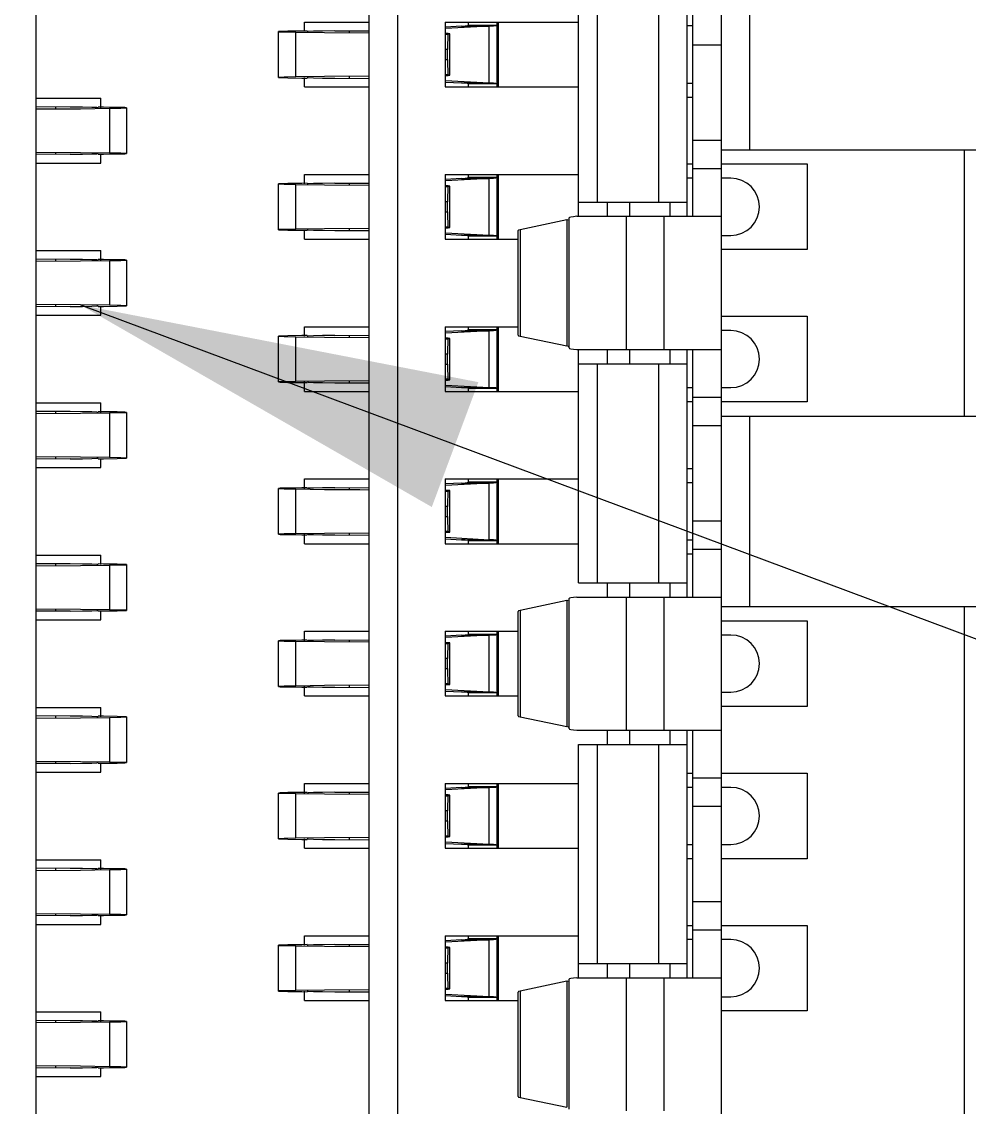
# Model space of a CAD drawing. Header units: millimetres. Extents: x 0 to 841, y 0 to 594.
# Drawn here: x 363.25 to 368.23, y 386.28 to 391.99 of the extents above; entities that cross this region are included whole.
import ezdxf

# ---------------------------------------------------------------- set-up
doc = ezdxf.new("R2010")
doc.units = ezdxf.units.MM
doc.header["$LTSCALE"] = 46.255
doc.layers.get('0').update_dxf_attribs({"linetype": 'CONTINUOUS'})
doc.layers.add('ASSEM_MEM', color=7, linetype='CONTINUOUS')
doc.layers.add('DETAIL', color=7, linetype='CONTINUOUS')
doc.styles.get("Standard").update_dxf_attribs({"font": 'txt', "width": 0.8})
doc.dimstyles.get("Standard").update_dxf_attribs({"dimtxt": 3, "dimasz": 2.1, "dimexe": 2, "dimexo": 1, "dimtad": 1, "dimzin": 0, "dimdsep": 46, "dimtxsty": 'STANDARD', "dimblk": '_FILLED', "dimblk1": '_FILLED', "dimblk2": '_FILLED', "dimcen": 0.09, "dimazin": 0, "dimtol": 1, "dimtp": 0.01, "dimtm": 0.01, "dimtfac": 1, "dimtofl": 0, "dimtmove": 0, "dimatfit": 3, "dimldrblk": '_FILLED', "dimfxl": 1, "dimtolj": 1, "dimtzin": 0, "dimarcsym": 0})

# ---------------------------------------------------------------- blocks, each defined once
blk = doc.blocks.new('_FILLED')
at = {"color": 0, "linetype": 'BYBLOCK'}
blk.add_solid([(0, 0), (-1, 0.1667), (-1, -0.1667)], dxfattribs=at)

msp = doc.modelspace()

# ---------------------------------------------------------------- linework, layer by layer
at = {"layer": 'ASSEM_MEM', "color": 7, "linetype": 'CONTINUOUS'}
for p, q in [((366.9247, 384.1649), (366.9247, 396.6649)), ((365.0747, 384.8149), (365.0747, 396.0149)), ((365.2247, 385.9149), (365.2247, 394.9149)), ((363.3247, 384.8149), (363.3247, 394.3449)), ((367.0747, 391.3149), (367.0747, 392.3149)), ((366.7447, 390.9649), (366.7447, 392.2649)), ((366.7747, 390.9649), (366.7747, 392.2649)), ((366.1747, 390.9649), (366.1747, 392.1899)), ((366.2747, 391.0399), (366.2747, 392.1899)), ((366.5947, 392.1899), (366.5947, 391.0399)), ((364.7347, 391.9849), (365.0747, 391.9849)), ((364.7347, 391.9351), (364.7347, 391.9849)), ((364.8949, 391.9389), (364.8298, 391.9382)), ((364.8949, 391.9389), (365.0747, 391.94)), ((364.972, 391.9302), (364.972, 391.9394)), ((365.4747, 391.9849), (366.1747, 391.9849)), ((365.4747, 391.9849), (365.4747, 391.6449)), ((365.5604, 391.9638), (365.4761, 391.9592)), ((365.7052, 391.9638), (365.4765, 391.9513)), ((365.5604, 391.9638), (365.7052, 391.9638)), ((365.5947, 391.9849), (365.5947, 391.9691)), ((365.5947, 391.9691), (365.7447, 391.9691)), ((365.7447, 391.9682), (365.5947, 391.9682)), ((365.7052, 391.666), (365.7052, 391.9638)), ((365.7447, 391.9849), (365.7447, 391.9691)), ((365.7447, 391.9682), (365.7447, 391.6616)), ((365.7547, 391.9649), (365.7447, 391.9649)), ((365.7547, 391.6449), (365.7547, 391.9849)), ((366.7747, 391.9649), (366.7447, 391.9649)), ((364.5987, 391.6947), (364.5987, 391.9351)), ((364.6891, 391.9325), (364.841, 391.9305)), ((364.6891, 391.6973), (364.6891, 391.9325)), ((364.841, 391.9305), (365.0747, 391.9288)), ((365.4747, 391.9211), (365.4901, 391.9211)), ((365.4901, 391.9211), (365.498, 391.9236)), ((365.498, 391.9236), (365.4983, 391.9238)), ((365.498, 391.7062), (365.498, 391.9236)), ((365.4983, 391.706), (365.4983, 391.9238)), ((365.4865, 391.8411), (365.4747, 391.8411)), ((365.4865, 391.7886), (365.4865, 391.8411)), ((366.9247, 391.8649), (366.7747, 391.8649)), ((365.4747, 391.7886), (365.4865, 391.7886)), ((364.8409, 391.6993), (364.6891, 391.6973)), ((364.7347, 391.6449), (364.7347, 391.6947)), ((364.8298, 391.6916), (364.8949, 391.6909)), ((365.0747, 391.701), (364.8409, 391.6993)), ((364.8949, 391.6909), (365.0747, 391.6898)), ((364.972, 391.6904), (364.972, 391.6996)), ((365.4901, 391.7087), (365.4747, 391.7087)), ((365.4761, 391.6706), (365.5604, 391.666)), ((365.4765, 391.6785), (365.7052, 391.666)), ((365.4901, 391.7087), (365.498, 391.7062)), ((365.4983, 391.706), (365.498, 391.7062)), ((365.5604, 391.666), (365.7052, 391.666)), ((365.7447, 391.6616), (365.5947, 391.6616)), ((365.7447, 391.6607), (365.5947, 391.6607)), ((365.5947, 391.6607), (365.5947, 391.6449)), ((365.7447, 391.6616), (365.7402, 391.6631)), ((365.7447, 391.6649), (365.7547, 391.6649)), ((365.7447, 391.6607), (365.7447, 391.6449)), ((366.7447, 391.6649), (366.7747, 391.6649)), ((364.7347, 391.6449), (365.0747, 391.6449)), ((365.4747, 391.6449), (366.1747, 391.6449)), ((363.3247, 391.5849), (363.6647, 391.5849)), ((363.5044, 391.5389), (363.3247, 391.54)), ((363.4273, 391.5394), (363.4273, 391.5302)), ((363.5695, 391.5381), (363.5044, 391.5389)), ((363.6647, 391.5351), (363.6647, 391.5849)), ((366.7747, 391.5899), (366.7447, 391.5899)), ((363.3247, 391.5288), (363.5584, 391.5305)), ((363.5584, 391.5305), (363.7102, 391.5325)), ((363.7102, 391.5325), (363.7102, 391.2973)), ((363.8006, 391.5351), (363.8006, 391.2946)), ((366.7747, 391.3649), (366.9247, 391.3649)), ((366.9247, 391.3149), (368.5547, 391.3149)), ((368.1997, 391.3149), (368.1997, 389.9149)), ((363.5584, 391.2993), (363.3247, 391.301)), ((363.5044, 391.2909), (363.3247, 391.2898)), ((363.4273, 391.2996), (363.4273, 391.2904)), ((363.5044, 391.2909), (363.5696, 391.2916)), ((363.7102, 391.2973), (363.5584, 391.2993)), ((363.6647, 391.2449), (363.6647, 391.2915)), ((363.3247, 391.2449), (363.6647, 391.2449)), ((366.7447, 391.2399), (366.7747, 391.2399)), ((366.9247, 391.2149), (366.7747, 391.2149)), ((366.9247, 391.2399), (367.3747, 391.2399)), ((367.3747, 391.2399), (367.3747, 390.7899)), ((364.7347, 391.1849), (365.0747, 391.1849)), ((364.7347, 391.1351), (364.7347, 391.1849)), ((364.8949, 391.1389), (365.0747, 391.14)), ((364.972, 391.1302), (364.972, 391.1394)), ((365.4747, 391.1849), (366.1747, 391.1849)), ((365.4747, 391.1849), (365.4747, 390.8449)), ((365.5604, 391.1638), (365.4761, 391.1592)), ((365.7052, 391.1638), (365.4765, 391.1513)), ((365.5604, 391.1638), (365.7052, 391.1638)), ((365.5947, 391.1849), (365.5947, 391.1691)), ((365.5947, 391.1691), (365.7447, 391.1691)), ((365.7447, 391.1682), (365.5947, 391.1682)), ((365.7052, 390.866), (365.7052, 391.1638)), ((365.7447, 391.1849), (365.7447, 391.1691)), ((365.7447, 391.1682), (365.7447, 390.8616)), ((365.7547, 391.1649), (365.7447, 391.1649)), ((365.7547, 390.8449), (365.7547, 391.1849)), ((366.7747, 391.1649), (366.7447, 391.1649)), ((366.9747, 391.1649), (366.9247, 391.1649)), ((364.5987, 390.8947), (364.5987, 391.1351)), ((364.6891, 391.1325), (364.841, 391.1305)), ((364.6891, 390.8973), (364.6891, 391.1325)), ((364.8949, 391.1389), (364.8298, 391.1382)), ((364.841, 391.1305), (365.0747, 391.1288)), ((365.4747, 391.1211), (365.4901, 391.1211)), ((365.4901, 391.1211), (365.498, 391.1236)), ((365.498, 391.1236), (365.4983, 391.1238)), ((365.498, 390.9062), (365.498, 391.1236)), ((365.4983, 390.906), (365.4983, 391.1238)), ((365.4865, 391.0411), (365.4747, 391.0411)), ((365.4865, 390.9886), (365.4865, 391.0411)), ((366.1747, 391.0399), (366.7447, 391.0399)), ((366.3247, 391.0399), (366.3247, 390.9649)), ((366.4447, 390.9649), (366.4447, 391.0399)), ((366.6547, 391.0399), (366.6547, 390.9649)), ((365.4747, 390.9886), (365.4865, 390.9886)), ((366.1127, 390.9458), (365.8688, 390.8947)), ((366.1127, 390.9458), (366.1127, 390.284)), ((366.1247, 390.2733), (366.1247, 390.9565)), ((366.1648, 390.9649), (366.9247, 390.9649)), ((366.4247, 390.9649), (366.4247, 390.2649)), ((366.6247, 390.2649), (366.6247, 390.9649)), ((364.8409, 390.8993), (364.6891, 390.8973)), ((364.7347, 390.8449), (364.7347, 390.8947)), ((364.8298, 390.8916), (364.8949, 390.8909)), ((365.0747, 390.901), (364.8409, 390.8993)), ((364.8949, 390.8909), (365.0747, 390.8898)), ((364.972, 390.8904), (364.972, 390.8996)), ((365.4901, 390.9087), (365.4747, 390.9087)), ((365.4761, 390.8706), (365.5604, 390.866)), ((365.4765, 390.8785), (365.7052, 390.866)), ((365.4901, 390.9087), (365.498, 390.9062)), ((365.4983, 390.906), (365.498, 390.9062)), ((365.5604, 390.866), (365.7052, 390.866)), ((365.7447, 390.8616), (365.5947, 390.8616)), ((365.7447, 390.8607), (365.5947, 390.8607)), ((365.5947, 390.8607), (365.5947, 390.8449)), ((365.7447, 390.8616), (365.7402, 390.8631)), ((365.7447, 390.8649), (365.7547, 390.8649)), ((365.7447, 390.8607), (365.7447, 390.8449)), ((365.8568, 390.3401), (365.8568, 390.8896)), ((365.8688, 390.8947), (365.8688, 390.3351)), ((366.9247, 390.8649), (366.9747, 390.8649)), ((364.7347, 390.8449), (365.0747, 390.8449)), ((365.4747, 390.8449), (365.8568, 390.8449)), ((363.3247, 390.7849), (363.6647, 390.7849)), ((363.5044, 390.7389), (363.3247, 390.74)), ((363.6647, 390.7351), (363.6647, 390.7849)), ((367.3747, 390.7899), (366.9247, 390.7899)), ((363.3247, 390.7288), (363.5584, 390.7305)), ((363.4273, 390.7394), (363.4273, 390.7302)), ((363.5695, 390.7381), (363.5044, 390.7389)), ((363.5584, 390.7305), (363.7102, 390.7325)), ((363.7102, 390.7325), (363.7102, 390.4973)), ((363.8006, 390.7351), (363.8006, 390.4946)), ((363.5584, 390.4993), (363.3247, 390.501)), ((363.5044, 390.4909), (363.3247, 390.4898)), ((363.4273, 390.4996), (363.4273, 390.4904)), ((363.5044, 390.4909), (363.5696, 390.4916)), ((363.7102, 390.4973), (363.5584, 390.4993)), ((363.6647, 390.4449), (363.6647, 390.4915)), ((363.3247, 390.4449), (363.6647, 390.4449)), ((366.9247, 390.4399), (367.3747, 390.4399)), ((367.3747, 390.4399), (367.3747, 389.9899)), ((364.7347, 390.3849), (365.0747, 390.3849)), ((364.7347, 390.3351), (364.7347, 390.3849)), ((365.4747, 390.3849), (365.8568, 390.3849)), ((365.4747, 390.3849), (365.4747, 390.0449)), ((365.5604, 390.3638), (365.4761, 390.3592)), ((365.7052, 390.3638), (365.4765, 390.3513)), ((365.5604, 390.3638), (365.7052, 390.3638)), ((365.5947, 390.3849), (365.5947, 390.3691)), ((365.5947, 390.3691), (365.7447, 390.3691)), ((365.7447, 390.3682), (365.5947, 390.3682)), ((365.7052, 390.066), (365.7052, 390.3638)), ((365.7447, 390.3849), (365.7447, 390.3691)), ((365.7447, 390.3682), (365.7447, 390.0616)), ((365.7547, 390.3649), (365.7447, 390.3649)), ((365.7547, 390.0449), (365.7547, 390.3849)), ((366.9747, 390.3649), (366.9247, 390.3649)), ((364.5987, 390.0947), (364.5987, 390.3351)), ((364.6891, 390.3325), (364.841, 390.3305)), ((364.6891, 390.0973), (364.6891, 390.3325)), ((364.8949, 390.3389), (364.8298, 390.3382)), ((364.841, 390.3305), (365.0747, 390.3288)), ((364.8949, 390.3389), (365.0747, 390.34)), ((364.972, 390.3302), (364.972, 390.3394)), ((365.4747, 390.3211), (365.4901, 390.3211)), ((365.4901, 390.3211), (365.498, 390.3236)), ((365.498, 390.3236), (365.4983, 390.3238)), ((365.498, 390.1062), (365.498, 390.3236)), ((365.4983, 390.106), (365.4983, 390.3238)), ((365.8688, 390.3351), (366.1127, 390.284)), ((365.4865, 390.2411), (365.4747, 390.2411)), ((365.4865, 390.1886), (365.4865, 390.2411)), ((366.1648, 390.2649), (366.9247, 390.2649)), ((366.1747, 389.0399), (366.1747, 390.2649)), ((366.3247, 390.2649), (366.3247, 390.1899)), ((366.4447, 390.1899), (366.4447, 390.2649)), ((366.6547, 390.2649), (366.6547, 390.1899)), ((366.7447, 388.9649), (366.7447, 390.2649)), ((366.7747, 388.9649), (366.7747, 390.2649)), ((365.4747, 390.1886), (365.4865, 390.1886)), ((366.1747, 390.1899), (366.7447, 390.1899)), ((366.2747, 389.0399), (366.2747, 390.1899)), ((366.5947, 390.1899), (366.5947, 389.0399)), ((364.8409, 390.0993), (364.6891, 390.0973)), ((364.7347, 390.0449), (364.7347, 390.0947)), ((364.8298, 390.0916), (364.8949, 390.0909)), ((365.0747, 390.101), (364.8409, 390.0993)), ((364.8949, 390.0909), (365.0747, 390.0898)), ((364.972, 390.0904), (364.972, 390.0996)), ((365.4901, 390.1087), (365.4747, 390.1087)), ((365.4761, 390.0706), (365.5604, 390.066)), ((365.4765, 390.0785), (365.7052, 390.066)), ((365.4901, 390.1087), (365.498, 390.1062)), ((365.4983, 390.106), (365.498, 390.1062)), ((365.5604, 390.066), (365.7052, 390.066)), ((365.7447, 390.0616), (365.5947, 390.0616)), ((365.7447, 390.0607), (365.5947, 390.0607)), ((365.5947, 390.0607), (365.5947, 390.0449)), ((365.7447, 390.0616), (365.7402, 390.0631)), ((365.7447, 390.0649), (365.7547, 390.0649)), ((365.7447, 390.0607), (365.7447, 390.0449)), ((366.7447, 390.0649), (366.7747, 390.0649)), ((366.9247, 390.0649), (366.9747, 390.0649)), ((364.7347, 390.0449), (365.0747, 390.0449)), ((365.4747, 390.0449), (366.1747, 390.0449)), ((366.7747, 390.0149), (366.9247, 390.0149)), ((363.3247, 389.9849), (363.6647, 389.9849)), ((363.6647, 389.9351), (363.6647, 389.9849)), ((366.7747, 389.9899), (366.7447, 389.9899)), ((367.3747, 389.9899), (366.9247, 389.9899)), ((363.5044, 389.9389), (363.3247, 389.94)), ((363.3247, 389.9288), (363.5584, 389.9305)), ((363.4273, 389.9394), (363.4273, 389.9302)), ((363.5695, 389.9381), (363.5044, 389.9389)), ((363.5584, 389.9305), (363.7102, 389.9325)), ((363.7102, 389.9325), (363.7102, 389.6973)), ((363.8006, 389.9351), (363.8006, 389.6946)), ((366.9247, 389.9149), (368.5547, 389.9149)), ((367.0747, 388.9149), (367.0747, 389.9149)), ((366.9247, 389.8649), (366.7747, 389.8649)), ((363.5584, 389.6993), (363.3247, 389.701)), ((363.5044, 389.6909), (363.3247, 389.6898)), ((363.4273, 389.6996), (363.4273, 389.6904)), ((363.5044, 389.6909), (363.5696, 389.6916)), ((363.7102, 389.6973), (363.5584, 389.6993)), ((363.6647, 389.6449), (363.6647, 389.6915)), ((363.3247, 389.6449), (363.6647, 389.6449)), ((366.7447, 389.6399), (366.7747, 389.6399)), ((364.7347, 389.5849), (365.0747, 389.5849)), ((364.7347, 389.5351), (364.7347, 389.5849)), ((365.4747, 389.5849), (366.1747, 389.5849)), ((365.4747, 389.5849), (365.4747, 389.2449)), ((365.5604, 389.5638), (365.4761, 389.5592)), ((365.7052, 389.5638), (365.4765, 389.5513)), ((365.5604, 389.5638), (365.7052, 389.5638)), ((365.5947, 389.5849), (365.5947, 389.5691)), ((365.5947, 389.5691), (365.7447, 389.5691)), ((365.7447, 389.5682), (365.5947, 389.5682)), ((365.7052, 389.266), (365.7052, 389.5638)), ((365.7447, 389.5849), (365.7447, 389.5691)), ((365.7447, 389.5682), (365.7447, 389.2616)), ((365.7547, 389.5649), (365.7447, 389.5649)), ((365.7547, 389.2449), (365.7547, 389.5849)), ((366.7747, 389.5649), (366.7447, 389.5649)), ((364.5987, 389.2947), (364.5987, 389.5351)), ((364.6891, 389.5325), (364.841, 389.5305)), ((364.6891, 389.2973), (364.6891, 389.5325)), ((364.8949, 389.5389), (364.8298, 389.5382)), ((364.8949, 389.5389), (365.0747, 389.54)), ((364.972, 389.5302), (364.972, 389.5394)), ((365.4747, 389.5211), (365.4901, 389.5211)), ((365.4901, 389.5211), (365.498, 389.5236)), ((365.498, 389.5236), (365.4983, 389.5238)), ((365.498, 389.3062), (365.498, 389.5236)), ((365.4983, 389.306), (365.4983, 389.5238)), ((365.4865, 389.4411), (365.4747, 389.4411)), ((365.4865, 389.3886), (365.4865, 389.4411)), ((365.4747, 389.3886), (365.4865, 389.3886)), ((366.7747, 389.3649), (366.9247, 389.3649)), ((364.8409, 389.2993), (364.6891, 389.2973)), ((364.7347, 389.2449), (364.7347, 389.2947)), ((364.8298, 389.2916), (364.8949, 389.2909)), ((365.0747, 389.301), (364.8409, 389.2993)), ((364.8949, 389.2909), (365.0747, 389.2898)), ((364.972, 389.2904), (364.972, 389.2996)), ((365.4901, 389.3087), (365.4747, 389.3087)), ((365.4761, 389.2706), (365.5604, 389.266)), ((365.4765, 389.2785), (365.7052, 389.266)), ((365.4901, 389.3087), (365.498, 389.3062)), ((365.4983, 389.306), (365.498, 389.3062)), ((365.5604, 389.266), (365.7052, 389.266)), ((365.7447, 389.2616), (365.5947, 389.2616)), ((365.7447, 389.2607), (365.5947, 389.2607)), ((365.5947, 389.2607), (365.5947, 389.2449)), ((365.7447, 389.2616), (365.7402, 389.2631)), ((365.7447, 389.2649), (365.7547, 389.2649)), ((365.7447, 389.2607), (365.7447, 389.2449)), ((366.7447, 389.2649), (366.7747, 389.2649)), ((364.7347, 389.2449), (365.0747, 389.2449)), ((365.4747, 389.2449), (366.1747, 389.2449)), ((366.9247, 389.2149), (366.7747, 389.2149)), ((363.3247, 389.1849), (363.6647, 389.1849)), ((363.6647, 389.1351), (363.6647, 389.1849)), ((366.7747, 389.1899), (366.7447, 389.1899)), ((363.5044, 389.1389), (363.3247, 389.14)), ((363.3247, 389.1288), (363.5584, 389.1305)), ((363.4273, 389.1394), (363.4273, 389.1302)), ((363.5695, 389.1381), (363.5044, 389.1389)), ((363.5584, 389.1305), (363.7102, 389.1325)), ((363.7102, 389.1325), (363.7102, 388.8973)), ((363.8006, 389.1351), (363.8006, 388.8946)), ((366.1747, 389.0399), (366.7447, 389.0399)), ((366.3247, 389.0399), (366.3247, 388.9649)), ((366.4447, 388.9649), (366.4447, 389.0399)), ((366.6547, 389.0399), (366.6547, 388.9649)), ((366.1127, 388.9458), (365.8688, 388.8947)), ((366.1127, 388.9458), (366.1127, 388.284)), ((366.1247, 388.2733), (366.1247, 388.9565)), ((366.1648, 388.9649), (366.9247, 388.9649)), ((366.4247, 388.9649), (366.4247, 388.2649)), ((366.6247, 388.2649), (366.6247, 388.9649)), ((366.9247, 388.9149), (368.5547, 388.9149)), ((368.1997, 388.9149), (368.1997, 381.9649)), ((363.5584, 388.8993), (363.3247, 388.901)), ((363.5044, 388.8909), (363.3247, 388.8898)), ((363.4273, 388.8996), (363.4273, 388.8904)), ((363.5044, 388.8909), (363.5696, 388.8916)), ((363.7102, 388.8973), (363.5584, 388.8993)), ((363.6647, 388.8449), (363.6647, 388.8915)), ((365.8568, 388.3401), (365.8568, 388.8896)), ((365.8688, 388.8947), (365.8688, 388.3351)), ((363.3247, 388.8449), (363.6647, 388.8449)), ((366.9247, 388.8399), (367.3747, 388.8399)), ((367.3747, 388.8399), (367.3747, 388.3899)), ((364.7347, 388.7849), (365.0747, 388.7849)), ((364.7347, 388.7351), (364.7347, 388.7849)), ((365.4747, 388.7849), (365.8568, 388.7849)), ((365.4747, 388.7849), (365.4747, 388.4449)), ((365.5604, 388.7638), (365.4761, 388.7592)), ((365.7052, 388.7638), (365.4765, 388.7513)), ((365.5604, 388.7638), (365.7052, 388.7638)), ((365.5947, 388.7849), (365.5947, 388.7691)), ((365.5947, 388.7691), (365.7447, 388.7691)), ((365.7447, 388.7682), (365.5947, 388.7682)), ((365.7052, 388.466), (365.7052, 388.7638)), ((365.7447, 388.7849), (365.7447, 388.7691)), ((365.7447, 388.7682), (365.7447, 388.4616)), ((365.7547, 388.7649), (365.7447, 388.7649)), ((365.7547, 388.4449), (365.7547, 388.7849)), ((366.9747, 388.7649), (366.9247, 388.7649)), ((364.5987, 388.4947), (364.5987, 388.7351)), ((364.6891, 388.7325), (364.841, 388.7305)), ((364.6891, 388.4973), (364.6891, 388.7325)), ((364.8949, 388.7389), (364.8298, 388.7382)), ((364.841, 388.7305), (365.0747, 388.7288)), ((364.8949, 388.7389), (365.0747, 388.74)), ((364.972, 388.7302), (364.972, 388.7394)), ((365.4747, 388.7211), (365.4901, 388.7211)), ((365.4901, 388.7211), (365.498, 388.7236)), ((365.498, 388.7236), (365.4983, 388.7238)), ((365.498, 388.5062), (365.498, 388.7236)), ((365.4983, 388.506), (365.4983, 388.7238)), ((365.4865, 388.6411), (365.4747, 388.6411)), ((365.4865, 388.5886), (365.4865, 388.6411)), ((365.4747, 388.5886), (365.4865, 388.5886)), ((364.8409, 388.4993), (364.6891, 388.4973)), ((364.7347, 388.4449), (364.7347, 388.4947)), ((364.8298, 388.4916), (364.8949, 388.4909)), ((365.0747, 388.501), (364.8409, 388.4993)), ((364.8949, 388.4909), (365.0747, 388.4898)), ((364.972, 388.4904), (364.972, 388.4996)), ((365.4901, 388.5087), (365.4747, 388.5087)), ((365.4761, 388.4706), (365.5604, 388.466)), ((365.4765, 388.4785), (365.7052, 388.466)), ((365.4901, 388.5087), (365.498, 388.5062)), ((365.4983, 388.506), (365.498, 388.5062)), ((365.5604, 388.466), (365.7052, 388.466)), ((365.7447, 388.4616), (365.5947, 388.4616)), ((365.7447, 388.4607), (365.5947, 388.4607)), ((365.5947, 388.4607), (365.5947, 388.4449)), ((365.7447, 388.4616), (365.7402, 388.4631)), ((365.7447, 388.4649), (365.7547, 388.4649)), ((365.7447, 388.4607), (365.7447, 388.4449)), ((366.9247, 388.4649), (366.9747, 388.4649)), ((364.7347, 388.4449), (365.0747, 388.4449)), ((365.4747, 388.4449), (365.8568, 388.4449)), ((363.3247, 388.3849), (363.6647, 388.3849)), ((363.6647, 388.3351), (363.6647, 388.3849)), ((367.3747, 388.3899), (366.9247, 388.3899)), ((363.5044, 388.3389), (363.3247, 388.34)), ((363.3247, 388.3288), (363.5584, 388.3305)), ((363.4273, 388.3394), (363.4273, 388.3302)), ((363.5695, 388.3381), (363.5044, 388.3389)), ((363.5584, 388.3305), (363.7102, 388.3325)), ((363.7102, 388.3325), (363.7102, 388.0973)), ((363.8006, 388.3351), (363.8006, 388.0946)), ((365.8688, 388.3351), (366.1127, 388.284)), ((366.1648, 388.2649), (366.9247, 388.2649)), ((366.3247, 388.2649), (366.3247, 388.1899)), ((366.4447, 388.1899), (366.4447, 388.2649)), ((366.6547, 388.2649), (366.6547, 388.1899)), ((366.7447, 386.9649), (366.7447, 388.2649)), ((366.7747, 386.9649), (366.7747, 388.2649)), ((366.1747, 388.1899), (366.7447, 388.1899)), ((366.1747, 386.9649), (366.1747, 388.1899)), ((366.2747, 387.0399), (366.2747, 388.1899)), ((366.5947, 388.1899), (366.5947, 387.0399)), ((363.5584, 388.0993), (363.3247, 388.101)), ((363.5044, 388.0909), (363.3247, 388.0898)), ((363.4273, 388.0996), (363.4273, 388.0904)), ((363.5044, 388.0909), (363.5696, 388.0916)), ((363.7102, 388.0973), (363.5584, 388.0993)), ((363.6647, 388.0449), (363.6647, 388.0915)), ((363.3247, 388.0449), (363.6647, 388.0449)), ((366.7447, 388.0399), (366.7747, 388.0399)), ((366.7747, 388.0149), (366.9247, 388.0149)), ((366.9247, 388.0399), (367.3747, 388.0399)), ((367.3747, 388.0399), (367.3747, 387.5899)), ((364.7347, 387.9849), (365.0747, 387.9849)), ((364.7347, 387.9351), (364.7347, 387.9849)), ((365.4747, 387.9849), (366.1747, 387.9849)), ((365.4747, 387.9849), (365.4747, 387.6449)), ((365.5604, 387.9638), (365.4761, 387.9592)), ((365.7052, 387.9638), (365.4765, 387.9513)), ((365.5604, 387.9638), (365.7052, 387.9638)), ((365.5947, 387.9849), (365.5947, 387.9691)), ((365.5947, 387.9691), (365.7447, 387.9691)), ((365.7447, 387.9682), (365.5947, 387.9682)), ((365.7052, 387.666), (365.7052, 387.9638)), ((365.7447, 387.9849), (365.7447, 387.9691)), ((365.7447, 387.9682), (365.7447, 387.6616)), ((365.7547, 387.9649), (365.7447, 387.9649)), ((365.7547, 387.6449), (365.7547, 387.9849)), ((366.7747, 387.9649), (366.7447, 387.9649)), ((366.9747, 387.9649), (366.9247, 387.9649)), ((364.5987, 387.6947), (364.5987, 387.9351)), ((364.6891, 387.9325), (364.841, 387.9305)), ((364.6891, 387.6973), (364.6891, 387.9325)), ((364.8949, 387.9389), (364.8298, 387.9382)), ((364.841, 387.9305), (365.0747, 387.9288)), ((364.8949, 387.9389), (365.0747, 387.94)), ((364.972, 387.9302), (364.972, 387.9394)), ((365.4747, 387.9211), (365.4901, 387.9211)), ((365.4901, 387.9211), (365.498, 387.9236)), ((365.498, 387.9236), (365.4983, 387.9238)), ((365.498, 387.7062), (365.498, 387.9236)), ((365.4983, 387.706), (365.4983, 387.9238)), ((365.4865, 387.8411), (365.4747, 387.8411)), ((365.4865, 387.7886), (365.4865, 387.8411)), ((366.9247, 387.8649), (366.7747, 387.8649)), ((365.4747, 387.7886), (365.4865, 387.7886)), ((364.8409, 387.6993), (364.6891, 387.6973)), ((364.7347, 387.6449), (364.7347, 387.6947)), ((364.8298, 387.6916), (364.8949, 387.6909)), ((365.0747, 387.701), (364.8409, 387.6993)), ((364.8949, 387.6909), (365.0747, 387.6898)), ((364.972, 387.6904), (364.972, 387.6996)), ((365.4901, 387.7087), (365.4747, 387.7087)), ((365.4761, 387.6706), (365.5604, 387.666)), ((365.4765, 387.6785), (365.7052, 387.666)), ((365.4901, 387.7087), (365.498, 387.7062)), ((365.4983, 387.706), (365.498, 387.7062)), ((365.5604, 387.666), (365.7052, 387.666)), ((365.7447, 387.6616), (365.5947, 387.6616)), ((365.7447, 387.6607), (365.5947, 387.6607)), ((365.5947, 387.6607), (365.5947, 387.6449)), ((365.7447, 387.6616), (365.7402, 387.6631)), ((365.7447, 387.6649), (365.7547, 387.6649)), ((365.7447, 387.6607), (365.7447, 387.6449)), ((366.7447, 387.6649), (366.7747, 387.6649)), ((366.9247, 387.6649), (366.9747, 387.6649)), ((364.7347, 387.6449), (365.0747, 387.6449)), ((365.4747, 387.6449), (366.1747, 387.6449)), ((363.3247, 387.5849), (363.6647, 387.5849)), ((363.6647, 387.5351), (363.6647, 387.5849)), ((366.7747, 387.5899), (366.7447, 387.5899)), ((367.3747, 387.5899), (366.9247, 387.5899)), ((363.5044, 387.5389), (363.3247, 387.54)), ((363.3247, 387.5288), (363.5584, 387.5305)), ((363.4273, 387.5394), (363.4273, 387.5302)), ((363.5695, 387.5381), (363.5044, 387.5389)), ((363.5584, 387.5305), (363.7102, 387.5325)), ((363.7102, 387.5325), (363.7102, 387.2973)), ((363.8006, 387.5351), (363.8006, 387.2946)), ((366.7747, 387.3649), (366.9247, 387.3649)), ((363.5584, 387.2993), (363.3247, 387.301)), ((363.5044, 387.2909), (363.3247, 387.2898)), ((363.4273, 387.2996), (363.4273, 387.2904)), ((363.5044, 387.2909), (363.5696, 387.2916)), ((363.7102, 387.2973), (363.5584, 387.2993)), ((363.6647, 387.2449), (363.6647, 387.2915)), ((363.3247, 387.2449), (363.6647, 387.2449)), ((366.7447, 387.2399), (366.7747, 387.2399)), ((366.9247, 387.2149), (366.7747, 387.2149)), ((366.9247, 387.2399), (367.3747, 387.2399)), ((367.3747, 387.2399), (367.3747, 386.7899)), ((364.7347, 387.1849), (365.0747, 387.1849)), ((364.7347, 387.1351), (364.7347, 387.1849)), ((365.4747, 387.1849), (366.1747, 387.1849)), ((365.4747, 387.1849), (365.4747, 386.8449)), ((365.5604, 387.1638), (365.4761, 387.1592)), ((365.7052, 387.1638), (365.4765, 387.1513)), ((365.5604, 387.1638), (365.7052, 387.1638)), ((365.5947, 387.1849), (365.5947, 387.1691)), ((365.5947, 387.1691), (365.7447, 387.1691)), ((365.7447, 387.1682), (365.5947, 387.1682)), ((365.7052, 386.866), (365.7052, 387.1638)), ((365.7447, 387.1849), (365.7447, 387.1691)), ((365.7447, 387.1682), (365.7447, 386.8616)), ((365.7547, 387.1649), (365.7447, 387.1649)), ((365.7547, 386.8449), (365.7547, 387.1849)), ((366.7747, 387.1649), (366.7447, 387.1649)), ((366.9747, 387.1649), (366.9247, 387.1649)), ((364.5987, 386.8947), (364.5987, 387.1351)), ((364.6891, 387.1325), (364.841, 387.1305)), ((364.6891, 386.8973), (364.6891, 387.1325)), ((364.8949, 387.1389), (364.8298, 387.1382)), ((364.841, 387.1305), (365.0747, 387.1288)), ((364.8949, 387.1389), (365.0747, 387.14)), ((364.972, 387.1302), (364.972, 387.1394)), ((365.4747, 387.1211), (365.4901, 387.1211)), ((365.4901, 387.1211), (365.498, 387.1236)), ((365.498, 387.1236), (365.4983, 387.1238)), ((365.498, 386.9062), (365.498, 387.1236)), ((365.4983, 386.906), (365.4983, 387.1238)), ((365.4865, 387.0411), (365.4747, 387.0411)), ((365.4865, 386.9886), (365.4865, 387.0411)), ((366.1747, 387.0399), (366.7447, 387.0399)), ((366.3247, 387.0399), (366.3247, 386.9649)), ((366.4447, 386.9649), (366.4447, 387.0399)), ((366.6547, 387.0399), (366.6547, 386.9649)), ((365.4747, 386.9886), (365.4865, 386.9886)), ((366.1127, 386.9458), (365.8688, 386.8947)), ((366.1127, 386.9458), (366.1127, 386.284)), ((366.1247, 386.2733), (366.1247, 386.9565)), ((366.1648, 386.9649), (366.9247, 386.9649)), ((366.4247, 386.9649), (366.4247, 386.2649)), ((366.6247, 386.2649), (366.6247, 386.9649)), ((364.8409, 386.8993), (364.6891, 386.8973)), ((364.7347, 386.8449), (364.7347, 386.8947)), ((364.8298, 386.8916), (364.8949, 386.8909)), ((365.0747, 386.901), (364.8409, 386.8993)), ((364.8949, 386.8909), (365.0747, 386.8898)), ((364.972, 386.8904), (364.972, 386.8996)), ((365.4901, 386.9087), (365.4747, 386.9087)), ((365.4761, 386.8706), (365.5604, 386.866)), ((365.4765, 386.8785), (365.7052, 386.866)), ((365.4901, 386.9087), (365.498, 386.9062)), ((365.4983, 386.906), (365.498, 386.9062)), ((365.5604, 386.866), (365.7052, 386.866)), ((365.7447, 386.8616), (365.7402, 386.8631)), ((365.7447, 386.8649), (365.7547, 386.8649)), ((365.8568, 386.3401), (365.8568, 386.8896)), ((365.8688, 386.8947), (365.8688, 386.3351)), ((366.9247, 386.8649), (366.9747, 386.8649)), ((364.7347, 386.8449), (365.0747, 386.8449)), ((365.4747, 386.8449), (365.8568, 386.8449)), ((365.7447, 386.8616), (365.5947, 386.8616)), ((365.7447, 386.8607), (365.5947, 386.8607)), ((365.5947, 386.8607), (365.5947, 386.8449)), ((365.7447, 386.8607), (365.7447, 386.8449)), ((363.3247, 386.7849), (363.6647, 386.7849)), ((363.6647, 386.7351), (363.6647, 386.7849)), ((367.3747, 386.7899), (366.9247, 386.7899)), ((363.5044, 386.7389), (363.3247, 386.74)), ((363.3247, 386.7288), (363.5584, 386.7305)), ((363.4273, 386.7394), (363.4273, 386.7302)), ((363.5695, 386.7381), (363.5044, 386.7389)), ((363.5584, 386.7305), (363.7102, 386.7325)), ((363.7102, 386.7325), (363.7102, 386.4973)), ((363.8006, 386.7351), (363.8006, 386.4946)), ((363.5584, 386.4993), (363.3247, 386.501)), ((363.5044, 386.4909), (363.3247, 386.4898)), ((363.4273, 386.4996), (363.4273, 386.4904)), ((363.5044, 386.4909), (363.5696, 386.4916)), ((363.7102, 386.4973), (363.5584, 386.4993)), ((363.6647, 386.4449), (363.6647, 386.4915)), ((363.3247, 386.4449), (363.6647, 386.4449)), ((365.8688, 386.3351), (366.1127, 386.284))]:
    msp.add_line(p, q, dxfattribs=at)
for points in [[(364.7486, 391.9384), (364.7203, 391.9382), (364.6481, 391.9371), (364.6071, 391.936), (364.5987, 391.9351)], [(364.8298, 391.9382), (364.7816, 391.9371), (364.7543, 391.936), (364.7487, 391.9351)], [(365.5604, 391.9638), (365.5794, 391.9653), (365.5908, 391.9667), (365.5947, 391.9682)], [(365.7052, 391.9638), (365.7271, 391.9653), (365.7403, 391.9667), (365.7447, 391.9682)], [(364.5987, 391.9351), (364.6003, 391.9348), (364.6284, 391.9336), (364.6891, 391.9325)], [(365.4983, 391.9238), (365.4904, 391.9248), (365.4747, 391.9254)], [(365.4901, 391.9211), (365.4887, 391.9148), (365.4875, 391.8973), (365.4867, 391.8712), (365.4865, 391.8411)], [(365.4865, 391.7886), (365.4867, 391.7586), (365.4875, 391.7325), (365.4887, 391.715), (365.4901, 391.7087)], [(364.6891, 391.6973), (364.6284, 391.6962), (364.6003, 391.695), (364.5987, 391.6947)], [(364.5987, 391.6947), (364.6071, 391.6938), (364.6482, 391.6926), (364.7204, 391.6916), (364.7486, 391.6914)], [(364.7487, 391.6947), (364.7543, 391.6938), (364.7817, 391.6926), (364.8298, 391.6916)], [(365.4747, 391.7044), (365.4903, 391.705), (365.4983, 391.706)], [(365.5947, 391.6616), (365.5908, 391.6631), (365.5794, 391.6645), (365.5604, 391.666)], [(365.7402, 391.6631), (365.7271, 391.6645), (365.7052, 391.666)], [(363.6506, 391.5351), (363.645, 391.536), (363.6176, 391.5371), (363.5695, 391.5381)], [(363.8006, 391.5351), (363.7922, 391.536), (363.7511, 391.5371), (363.679, 391.5381), (363.6507, 391.5384)], [(363.7102, 391.5325), (363.7709, 391.5336), (363.799, 391.5348), (363.8006, 391.5351)], [(363.5696, 391.2916), (363.6177, 391.2926), (363.645, 391.2938), (363.6506, 391.2946)], [(363.6507, 391.2914), (363.679, 391.2916), (363.7512, 391.2926), (363.7922, 391.2938), (363.8006, 391.2946)], [(363.8006, 391.2946), (363.799, 391.295), (363.7709, 391.2962), (363.7102, 391.2973)], [(365.5604, 391.1638), (365.5794, 391.1653), (365.5908, 391.1667), (365.5947, 391.1682)], [(365.7052, 391.1638), (365.7271, 391.1653), (365.7403, 391.1667), (365.7447, 391.1682)], [(364.7486, 391.1384), (364.7203, 391.1382), (364.6481, 391.1371), (364.6071, 391.136), (364.5987, 391.1351)], [(364.5987, 391.1351), (364.6003, 391.1348), (364.6284, 391.1336), (364.6891, 391.1325)], [(364.8298, 391.1382), (364.7816, 391.1371), (364.7543, 391.136), (364.7487, 391.1351)], [(365.4983, 391.1238), (365.4904, 391.1248), (365.4747, 391.1254)], [(365.4901, 391.1211), (365.4887, 391.1148), (365.4875, 391.0973), (365.4867, 391.0712), (365.4865, 391.0411)], [(365.4865, 390.9886), (365.4867, 390.9586), (365.4875, 390.9325), (365.4887, 390.915), (365.4901, 390.9087)], [(364.6891, 390.8973), (364.6284, 390.8962), (364.6003, 390.895), (364.5987, 390.8947)], [(364.5987, 390.8947), (364.6071, 390.8938), (364.6482, 390.8926), (364.7204, 390.8916), (364.7486, 390.8914)], [(364.7487, 390.8947), (364.7543, 390.8938), (364.7817, 390.8926), (364.8298, 390.8916)], [(365.4747, 390.9044), (365.4903, 390.905), (365.4983, 390.906)], [(365.5947, 390.8616), (365.5908, 390.8631), (365.5794, 390.8645), (365.5604, 390.866)], [(365.7402, 390.8631), (365.7271, 390.8645), (365.7052, 390.866)], [(363.6506, 390.7351), (363.645, 390.736), (363.6176, 390.7371), (363.5695, 390.7381)], [(363.8006, 390.7351), (363.7922, 390.736), (363.7511, 390.7371), (363.679, 390.7381), (363.6507, 390.7384)], [(363.7102, 390.7325), (363.7709, 390.7336), (363.799, 390.7348), (363.8006, 390.7351)], [(363.5696, 390.4916), (363.6177, 390.4926), (363.645, 390.4938), (363.6506, 390.4946)], [(363.6507, 390.4914), (363.679, 390.4916), (363.7512, 390.4926), (363.7922, 390.4938), (363.8006, 390.4946)], [(363.8006, 390.4946), (363.799, 390.495), (363.7709, 390.4962), (363.7102, 390.4973)], [(365.5604, 390.3638), (365.5794, 390.3653), (365.5908, 390.3667), (365.5947, 390.3682)], [(365.7052, 390.3638), (365.7271, 390.3653), (365.7403, 390.3667), (365.7447, 390.3682)], [(364.7486, 390.3384), (364.7203, 390.3382), (364.6481, 390.3371), (364.6071, 390.336), (364.5987, 390.3351)], [(364.5987, 390.3351), (364.6003, 390.3348), (364.6284, 390.3336), (364.6891, 390.3325)], [(364.8298, 390.3382), (364.7816, 390.3371), (364.7543, 390.336), (364.7487, 390.3351)], [(365.4983, 390.3238), (365.4904, 390.3248), (365.4747, 390.3254)], [(365.4901, 390.3211), (365.4887, 390.3148), (365.4875, 390.2973), (365.4867, 390.2712), (365.4865, 390.2411)], [(365.4865, 390.1886), (365.4867, 390.1586), (365.4875, 390.1325), (365.4887, 390.115), (365.4901, 390.1087)], [(364.6891, 390.0973), (364.6284, 390.0962), (364.6003, 390.095), (364.5987, 390.0947)], [(364.5987, 390.0947), (364.6071, 390.0938), (364.6482, 390.0926), (364.7204, 390.0916), (364.7486, 390.0914)], [(364.7487, 390.0947), (364.7543, 390.0938), (364.7817, 390.0926), (364.8298, 390.0916)], [(365.4747, 390.1044), (365.4903, 390.105), (365.4983, 390.106)], [(365.5947, 390.0616), (365.5908, 390.0631), (365.5794, 390.0645), (365.5604, 390.066)], [(365.7402, 390.0631), (365.7271, 390.0645), (365.7052, 390.066)], [(363.6506, 389.9351), (363.645, 389.936), (363.6176, 389.9371), (363.5695, 389.9381)], [(363.8006, 389.9351), (363.7922, 389.936), (363.7511, 389.9371), (363.679, 389.9381), (363.6507, 389.9384)], [(363.7102, 389.9325), (363.7709, 389.9336), (363.799, 389.9348), (363.8006, 389.9351)], [(363.5696, 389.6916), (363.6177, 389.6926), (363.645, 389.6938), (363.6506, 389.6946)], [(363.6507, 389.6914), (363.679, 389.6916), (363.7512, 389.6926), (363.7922, 389.6938), (363.8006, 389.6946)], [(363.8006, 389.6946), (363.799, 389.695), (363.7709, 389.6962), (363.7102, 389.6973)], [(365.5604, 389.5638), (365.5794, 389.5653), (365.5908, 389.5667), (365.5947, 389.5682)], [(365.7052, 389.5638), (365.7271, 389.5653), (365.7403, 389.5667), (365.7447, 389.5682)], [(364.7486, 389.5384), (364.7203, 389.5382), (364.6481, 389.5371), (364.6071, 389.536), (364.5987, 389.5351)], [(364.5987, 389.5351), (364.6003, 389.5348), (364.6284, 389.5336), (364.6891, 389.5325)], [(364.8298, 389.5382), (364.7816, 389.5371), (364.7543, 389.536), (364.7487, 389.5351)], [(364.841, 389.5305), (365.0253, 389.529), (365.0747, 389.5288)], [(365.4983, 389.5238), (365.4904, 389.5248), (365.4747, 389.5254)], [(365.4901, 389.5211), (365.4887, 389.5148), (365.4875, 389.4973), (365.4867, 389.4712), (365.4865, 389.4411)], [(365.4865, 389.3886), (365.4867, 389.3586), (365.4875, 389.3325), (365.4887, 389.315), (365.4901, 389.3087)], [(364.6891, 389.2973), (364.6284, 389.2962), (364.6003, 389.295), (364.5987, 389.2947)], [(364.5987, 389.2947), (364.6071, 389.2938), (364.6482, 389.2926), (364.7204, 389.2916), (364.7486, 389.2914)], [(364.7487, 389.2947), (364.7543, 389.2938), (364.7817, 389.2926), (364.8298, 389.2916)], [(365.4747, 389.3044), (365.4903, 389.305), (365.4983, 389.306)], [(365.5947, 389.2616), (365.5908, 389.2631), (365.5794, 389.2645), (365.5604, 389.266)], [(365.7402, 389.2631), (365.7271, 389.2645), (365.7052, 389.266)], [(363.6506, 389.1351), (363.645, 389.136), (363.6176, 389.1371), (363.5695, 389.1381)], [(363.8006, 389.1351), (363.7922, 389.136), (363.7511, 389.1371), (363.679, 389.1381), (363.6507, 389.1384)], [(363.7102, 389.1325), (363.7709, 389.1336), (363.799, 389.1348), (363.8006, 389.1351)], [(363.5696, 388.8916), (363.6177, 388.8926), (363.645, 388.8938), (363.6506, 388.8946)], [(363.6507, 388.8914), (363.679, 388.8916), (363.7512, 388.8926), (363.7922, 388.8938), (363.8006, 388.8946)], [(363.8006, 388.8946), (363.799, 388.895), (363.7709, 388.8962), (363.7102, 388.8973)], [(365.5604, 388.7638), (365.5794, 388.7653), (365.5908, 388.7667), (365.5947, 388.7682)], [(365.7052, 388.7638), (365.7271, 388.7653), (365.7403, 388.7667), (365.7447, 388.7682)], [(364.7486, 388.7384), (364.7203, 388.7382), (364.6481, 388.7371), (364.6071, 388.736), (364.5987, 388.7351)], [(364.5987, 388.7351), (364.6003, 388.7348), (364.6284, 388.7336), (364.6891, 388.7325)], [(364.8298, 388.7382), (364.7816, 388.7371), (364.7543, 388.736), (364.7487, 388.7351)], [(365.4983, 388.7238), (365.4904, 388.7248), (365.4747, 388.7254)], [(365.4901, 388.7211), (365.4887, 388.7148), (365.4875, 388.6973), (365.4867, 388.6712), (365.4865, 388.6411)], [(365.4865, 388.5886), (365.4867, 388.5586), (365.4875, 388.5325), (365.4887, 388.515), (365.4901, 388.5087)], [(364.6891, 388.4973), (364.6284, 388.4962), (364.6003, 388.495), (364.5987, 388.4947)], [(364.5987, 388.4947), (364.6071, 388.4938), (364.6482, 388.4926), (364.7204, 388.4916), (364.7486, 388.4914)], [(364.7487, 388.4947), (364.7543, 388.4938), (364.7817, 388.4926), (364.8298, 388.4916)], [(365.4747, 388.5044), (365.4903, 388.505), (365.4983, 388.506)], [(365.5947, 388.4616), (365.5908, 388.4631), (365.5794, 388.4645), (365.5604, 388.466)], [(365.7402, 388.4631), (365.7271, 388.4645), (365.7052, 388.466)], [(363.6506, 388.3351), (363.645, 388.336), (363.6176, 388.3371), (363.5695, 388.3381)], [(363.8006, 388.3351), (363.7922, 388.336), (363.7511, 388.3371), (363.679, 388.3381), (363.6507, 388.3384)], [(363.7102, 388.3325), (363.7709, 388.3336), (363.799, 388.3348), (363.8006, 388.3351)], [(363.5696, 388.0916), (363.6177, 388.0926), (363.645, 388.0938), (363.6506, 388.0946)], [(363.6507, 388.0914), (363.679, 388.0916), (363.7512, 388.0926), (363.7922, 388.0938), (363.8006, 388.0946)], [(363.8006, 388.0946), (363.799, 388.095), (363.7709, 388.0962), (363.7102, 388.0973)], [(365.5604, 387.9638), (365.5794, 387.9653), (365.5908, 387.9667), (365.5947, 387.9682)], [(365.7052, 387.9638), (365.7271, 387.9653), (365.7403, 387.9667), (365.7447, 387.9682)], [(364.7486, 387.9384), (364.7203, 387.9382), (364.6481, 387.9371), (364.6071, 387.936), (364.5987, 387.9351)], [(364.5987, 387.9351), (364.6003, 387.9348), (364.6284, 387.9336), (364.6891, 387.9325)], [(364.8298, 387.9382), (364.7816, 387.9371), (364.7543, 387.936), (364.7487, 387.9351)], [(365.4983, 387.9238), (365.4904, 387.9248), (365.4747, 387.9254)], [(365.4901, 387.9211), (365.4887, 387.9148), (365.4875, 387.8973), (365.4867, 387.8712), (365.4865, 387.8411)], [(365.4865, 387.7886), (365.4867, 387.7586), (365.4875, 387.7325), (365.4887, 387.715), (365.4901, 387.7087)], [(364.6891, 387.6973), (364.6284, 387.6962), (364.6003, 387.695), (364.5987, 387.6947)], [(364.5987, 387.6947), (364.6071, 387.6938), (364.6482, 387.6926), (364.7204, 387.6916), (364.7486, 387.6914)], [(364.7487, 387.6947), (364.7543, 387.6938), (364.7817, 387.6926), (364.8298, 387.6916)], [(365.4747, 387.7044), (365.4903, 387.705), (365.4983, 387.706)], [(365.5947, 387.6616), (365.5908, 387.6631), (365.5794, 387.6645), (365.5604, 387.666)], [(365.7402, 387.6631), (365.7271, 387.6645), (365.7052, 387.666)], [(363.6506, 387.5351), (363.645, 387.536), (363.6176, 387.5371), (363.5695, 387.5381)], [(363.8006, 387.5351), (363.7922, 387.536), (363.7511, 387.5371), (363.679, 387.5381), (363.6507, 387.5384)], [(363.7102, 387.5325), (363.7709, 387.5336), (363.799, 387.5348), (363.8006, 387.5351)], [(363.5696, 387.2916), (363.6177, 387.2926), (363.645, 387.2938), (363.6506, 387.2946)], [(363.6507, 387.2914), (363.679, 387.2916), (363.7512, 387.2926), (363.7922, 387.2938), (363.8006, 387.2946)], [(363.8006, 387.2946), (363.799, 387.295), (363.7709, 387.2962), (363.7102, 387.2973)], [(365.5604, 387.1638), (365.5794, 387.1653), (365.5908, 387.1667), (365.5947, 387.1682)], [(365.7052, 387.1638), (365.7271, 387.1653), (365.7403, 387.1667), (365.7447, 387.1682)], [(364.7486, 387.1384), (364.7203, 387.1382), (364.6481, 387.1371), (364.6071, 387.136), (364.5987, 387.1351)], [(364.5987, 387.1351), (364.6003, 387.1348), (364.6284, 387.1336), (364.6891, 387.1325)], [(364.8298, 387.1382), (364.7816, 387.1371), (364.7543, 387.136), (364.7487, 387.1351)], [(365.4983, 387.1238), (365.4904, 387.1248), (365.4747, 387.1254)], [(365.4901, 387.1211), (365.4887, 387.1148), (365.4875, 387.0973), (365.4867, 387.0712), (365.4865, 387.0411)], [(365.4865, 386.9886), (365.4867, 386.9586), (365.4875, 386.9325), (365.4887, 386.915), (365.4901, 386.9087)], [(364.6891, 386.8973), (364.6284, 386.8962), (364.6003, 386.895), (364.5987, 386.8947)], [(364.5987, 386.8947), (364.6071, 386.8938), (364.6482, 386.8926), (364.7204, 386.8916), (364.7486, 386.8914)], [(364.7487, 386.8947), (364.7543, 386.8938), (364.7817, 386.8926), (364.8298, 386.8916)], [(365.4747, 386.9044), (365.4903, 386.905), (365.4983, 386.906)], [(365.5947, 386.8616), (365.5908, 386.8631), (365.5794, 386.8645), (365.5604, 386.866)], [(365.7402, 386.8631), (365.7271, 386.8645), (365.7052, 386.866)], [(363.6506, 386.7351), (363.645, 386.736), (363.6176, 386.7371), (363.5695, 386.7381)], [(363.8006, 386.7351), (363.7922, 386.736), (363.7511, 386.7371), (363.679, 386.7381), (363.6507, 386.7384)], [(363.7102, 386.7325), (363.7709, 386.7336), (363.799, 386.7348), (363.8006, 386.7351)], [(363.5696, 386.4916), (363.6177, 386.4926), (363.645, 386.4938), (363.6506, 386.4946)], [(363.6507, 386.4914), (363.679, 386.4916), (363.7512, 386.4926), (363.7922, 386.4938), (363.8006, 386.4946)], [(363.8006, 386.4946), (363.799, 386.495), (363.7709, 386.4962), (363.7102, 386.4973)]]:
    msp.add_lwpolyline(points, dxfattribs=at)
for centre in [(366.9747, 391.0149), (366.9747, 390.2149), (366.9747, 388.6149), (366.9747, 387.8149), (366.9747, 387.0149)]:
    msp.add_arc(centre, 0.15, 270, 90, dxfattribs=at)
for centre, major_axis, start_param, end_param in [((365.7747, 390.9509), (0.35, 0), -0.261799, -0.174611), ((366.4247, 390.9565), (0.3, 0), 2.617994, 3.141593), ((366.2068, 390.8896), (0.35, 0), 2.879793, 3.141593), ((366.2068, 390.3401), (0.35, 0), -3.141593, -2.879793), ((365.7747, 390.2789), (0.35, 0), 0, 0.261799), ((366.4247, 390.2733), (0.3, 0), -3.141593, -2.617994), ((365.7747, 388.9509), (0.35, 0), -0.261799, -0.174611), ((366.4247, 388.9565), (0.3, 0), 2.617994, 3.141593), ((366.2068, 388.8896), (0.35, 0), 2.879793, 3.141593), ((366.2068, 388.3401), (0.35, 0), -3.141593, -2.879793), ((365.7747, 388.2789), (0.35, 0), 0, 0.261799), ((366.4247, 388.2733), (0.3, 0), -3.141593, -2.617994), ((365.7747, 386.9509), (0.35, 0), -0.261799, -0.174611), ((366.4247, 386.9565), (0.3, 0), 2.617994, 3.141593), ((366.2068, 386.8896), (0.35, 0), 2.879793, 3.141593), ((366.2068, 386.3401), (0.35, 0), -3.141593, -2.879793)]:
    msp.add_ellipse(centre, major_axis=major_axis, ratio=0.05608, start_param=start_param, end_param=end_param, dxfattribs=at)

# ---------------------------------------------------------------- leaders
at = {"layer": 'DETAIL', "color": 7, "linetype": 'CONTINUOUS'}
for points in [[(351.1897, 394.4249), (358.3746, 348.257), (374.6212, 338.7161)], [(363.5584, 390.4993), (387.2054, 381.6835)]]:
    msp.add_leader(points, dimstyle='STANDARD', override={"dimtad": 0}, dxfattribs=at)

doc.saveas('drawing.dxf')
